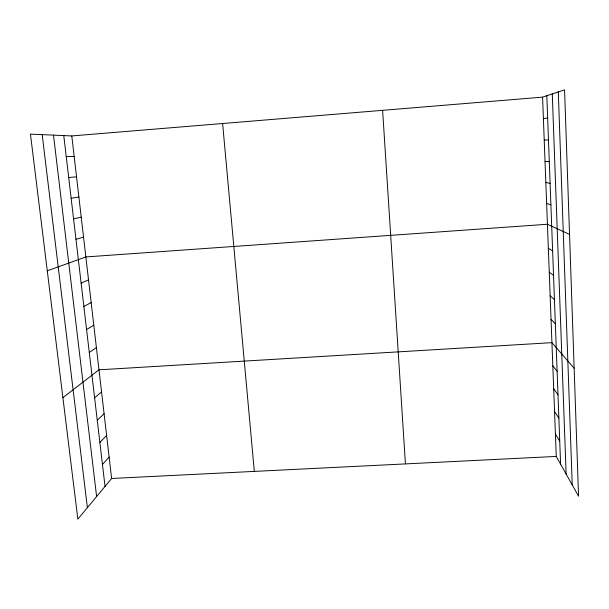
<?xml version="1.0" encoding="UTF-8"?>
<svg xmlns="http://www.w3.org/2000/svg" width="609" height="609" viewBox="0 0 609 609"><rect width="100%" height="100%" fill="white"/><g stroke="black" fill="none" stroke-linecap="round" stroke-linejoin="round"><path stroke-width="0.91" d="M71.786 135.944L111.622 478.476L77.853 519.165L30.45 134.125L71.786 135.944L542.581 97.143L564.566 89.835L578.55 496.198L556.261 456.423L542.581 97.143M102.457 464.515L109.133 457.07M99.868 442.454L106.621 435.504M97.25 420.225L104.093 413.77M94.616 397.814L101.551 391.876M62.894 397.647L98.985 369.815L551.929 342.654L574.142 368.239M89.279 352.474L96.397 347.587M86.585 329.538L93.794 325.183M83.867 306.418L91.167 302.612M81.119 283.116L88.518 279.858M47.274 270.792L85.854 256.937L547.422 224.257L569.537 234.374M75.973 239.307L83.547 237.107M73.56 218.852L81.225 217.147M543.403 118.702L547.651 117.872M71.139 198.252L78.888 197.05M68.703 177.508L76.536 176.823M544.218 140.116L548.473 139.857M111.622 478.476L556.261 456.423M66.244 156.62L74.169 156.452M545.025 161.37L549.288 161.682M545.831 182.479L550.094 183.347M546.631 203.444L550.901 204.86M548.336 248.32L552.622 250.9M549.242 272.185L553.535 275.375M550.148 295.867L554.441 299.651M551.038 319.352L555.339 323.729M552.812 365.765L557.121 371.3M553.68 388.702L557.996 394.792M554.548 411.456L558.872 418.101M555.408 434.027L559.732 441.221M42.188 134.642L87.391 507.678M53.493 135.137L96.618 496.556M63.77 135.594L105.037 486.408M222.612 123.513L254.318 471.396M382.612 110.328L405.434 463.906M546.821 95.727L560.592 464.149M558.293 91.913L572.232 484.924M552.279 93.915L566.134 474.053"/></g></svg>
